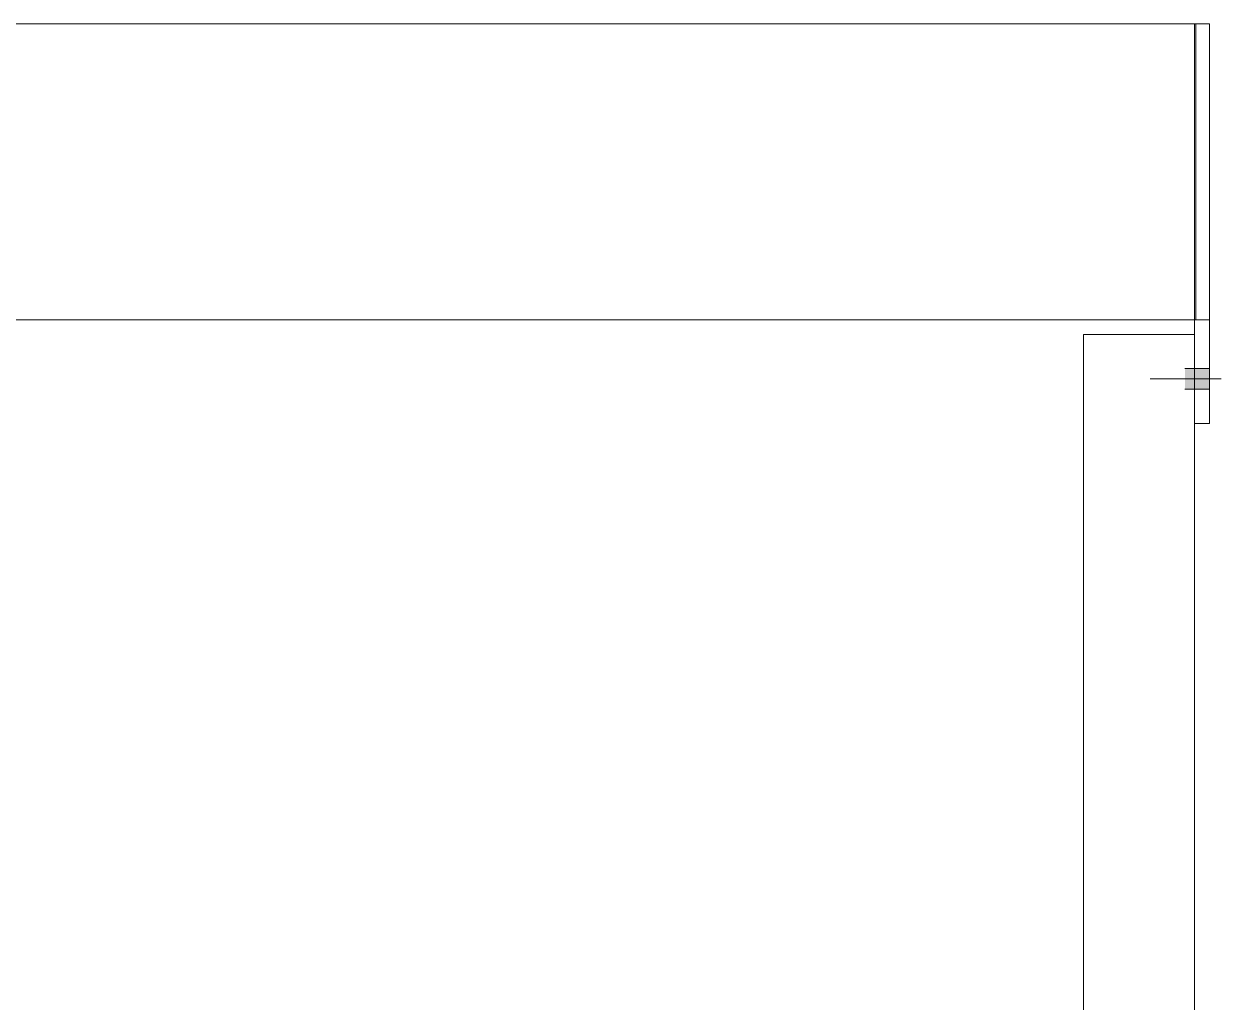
# Model space of a CAD drawing. Header units: millimetres. Extents: x -220592 to 404889, y -217665 to 38245.
# Drawn here: x 37114 to 37923, y -33121 to -32460 of the extents above; entities that cross this region are included whole.
import ezdxf

# ---------------------------------------------------------------- set-up
doc = ezdxf.new("R2010")
doc.units = ezdxf.units.MM
doc.linetypes.add('XKITLINE00', pattern=[0])
doc.layers.add('000 - 0_HIDE_OBJ_FRAMING_DEF_SUB_1', color=7, linetype='Continuous')

# ---------------------------------------------------------------- blocks, each defined once
blk = doc.blocks.new('*A13638')
at = {"layer": '000 - 0_HIDE_OBJ_FRAMING_DEF_SUB_1', "color": 7, "linetype": 'XKITLINE00', "lineweight": 0}
for p, q in [((-82.807633, 190.252111), (-82.318045, 190.252111)), ((-81.603628, 190.252111), (-81.008023, 190.252111)), ((-80.986189, 190.252111), (-69.749749, 190.252111)), ((-69.749749, 190.252111), (-69.749749, 188.252111)), ((-82.807633, 188.252111), (-82.318045, 188.252111)), ((-81.611074, 188.252111), (-80.955852, 188.252111)), ((-80.934116, 188.252111), (-69.749749, 188.252111))]:
    blk.add_line(p, q, dxfattribs=at)
blk = doc.blocks.new('*A13640')
at = {"layer": '000 - 0_HIDE_OBJ_FRAMING_DEF_SUB_1'}
for points in [[(-69.8226, 187.9221), (-69.7576, 187.9221), (-69.7576, 187.7821), (-69.8226, 187.7821)], [(-69.8226, 187.9221), (-69.7576, 187.9221), (-69.7576, 187.7821), (-69.8226, 187.7821)], [(-69.7576, 187.9221), (-69.6576, 187.9221), (-69.6576, 187.7821), (-69.7576, 187.7821)], [(-69.7576, 187.9221), (-69.6576, 187.9221), (-69.6576, 187.7821), (-69.7576, 187.7821)]]:
    blk.add_hatch(color=7, dxfattribs=at).paths.add_polyline_path(points, flags=17)
at = {"layer": '000 - 0_HIDE_OBJ_FRAMING_DEF_SUB_1', "color": 7, "linetype": 'XKITLINE00', "lineweight": 0}
for p, q in [((-69.7576, 187.9221), (-69.8226, 187.9221)), ((-69.7576, 187.9221), (-69.8226, 187.9221)), ((-69.6576, 187.9221), (-69.7576, 187.9221)), ((-69.6576, 187.9221), (-69.7576, 187.9221)), ((-69.5784, 187.8521), (-70.0576, 187.8521)), ((-69.5784, 187.8521), (-70.0576, 187.8521)), ((-69.7576, 187.7821), (-69.8226, 187.7821)), ((-69.7576, 187.7821), (-69.8226, 187.7821)), ((-69.6576, 187.7821), (-69.7576, 187.7821)), ((-69.6576, 187.7821), (-69.7576, 187.7821))]:
    blk.add_line(p, q, dxfattribs=at)
blk = doc.blocks.new('*A13643')
at = {"layer": '000 - 0_HIDE_OBJ_FRAMING_DEF_SUB_1', "color": 7, "linetype": 'XKITLINE00', "lineweight": 0}
for p, q in [((-69.757649, 190.252111), (-69.657649, 190.252111)), ((-69.757649, 188.152111), (-69.757649, 190.252111)), ((-69.657649, 190.252111), (-69.657649, 187.552111)), ((-69.757649, 188.252111), (-69.657649, 188.252111)), ((-69.657649, 187.552111), (-69.757649, 187.552111))]:
    blk.add_line(p, q, dxfattribs=at)
blk = doc.blocks.new('*A13645')
at = {"layer": '000 - 0_HIDE_OBJ_FRAMING_DEF_SUB_1', "color": 7, "linetype": 'XKITLINE00', "lineweight": 0}
for p, q in [((-70.507649, 179.232111), (-70.507649, 188.152111)), ((-70.507649, 188.152111), (-69.757649, 188.152111)), ((-69.757649, 179.232111), (-69.757649, 188.152111)), ((-70.507649, 179.232111), (-69.757649, 179.232111))]:
    blk.add_line(p, q, dxfattribs=at)
blk = doc.blocks.new('W-1-PP18-ST_20260402-011103_LOWER_PL')
at = {"layer": '000 - 0_HIDE_OBJ_FRAMING_DEF_SUB_1', "color": 7, "lineweight": 0, "xscale": 100, "yscale": 100, "zscale": 100}
for name in ['*A13638', '*A13643', '*A13645', '*A13640']:
    blk.add_blockref(name, (17759.3349, -35779.0805), dxfattribs=at)

msp = doc.modelspace()

# ---------------------------------------------------------------- block references
at = {"layer": 'Defpoints', "color": 7}
msp.add_blockref('W-1-PP18-ST_20260402-011103_LOWER_PL', (27121.4984, -15705.7702), dxfattribs=at)

doc.saveas('drawing.dxf')
